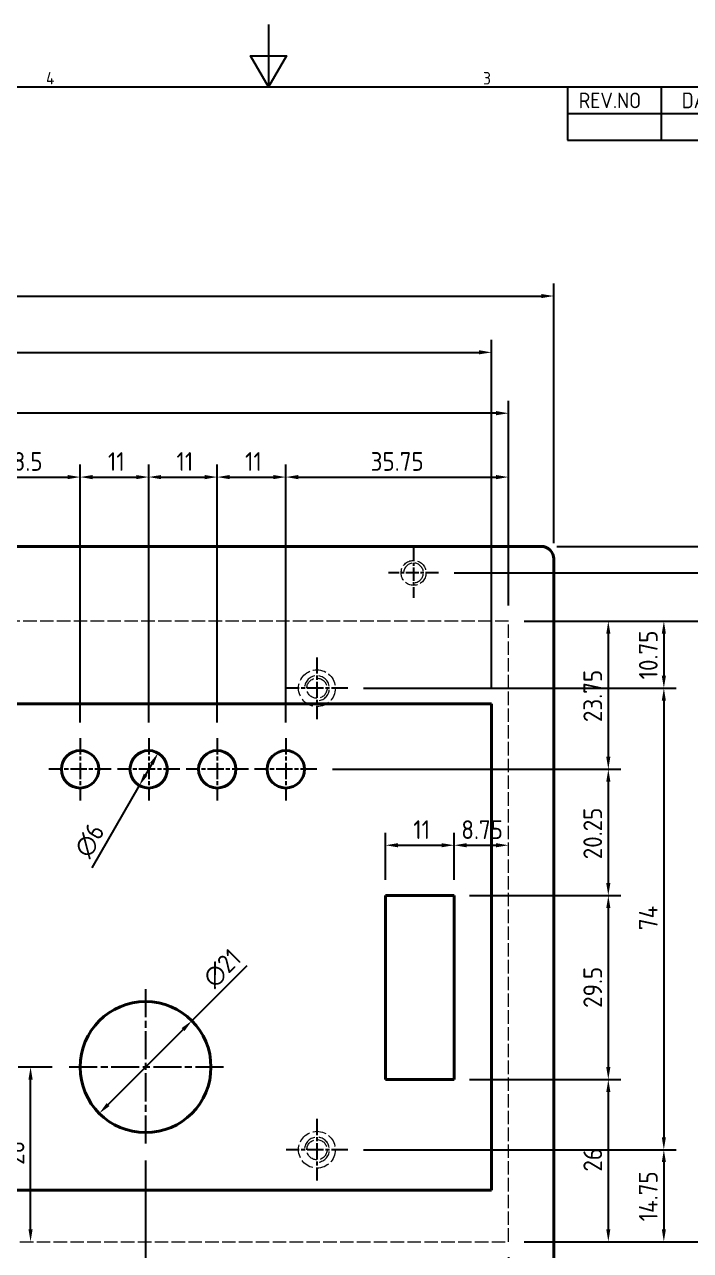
# Model space of a CAD drawing. Header units: millimetres. Extents: x 0 to 420, y 0 to 297.
# Drawn here: x 170.9 to 277.7, y 100.4 to 297 of the extents above; entities that cross this region are included whole.
import ezdxf

# ---------------------------------------------------------------- set-up
doc = ezdxf.new("R2010")
doc.units = ezdxf.units.MM
doc.linetypes.add('CHAIN', pattern=[0.3543, 0.2362, -0.0295, 0.0591, -0.0295])
doc.linetypes.add('DASHED', pattern=[0.2067, 0.1654, -0.0413])
doc.layers.get('0').update_dxf_attribs({"color": 3, "lineweight": 25})
for name, color, linetype, lineweight in [('가려진 것(ISO)', 2, 'DASHED', 18), ('가시적인 것(ISO)', 3, 'Continuous', 40), ('경계(ISO)', 7, 'Continuous', 25), ('기호(ISO)', 5, 'Continuous', 25), ('중심 표식(ISO)', 1, 'Continuous', 25), ('치수(ISO)', 2, 'Continuous', 25)]:
    doc.layers.add(name, color=color, linetype=linetype, lineweight=lineweight)
doc.styles.add('ISO Proportiona M2B', font='isocp.shx')
doc.styles.add('문자 텍스트_PSTEK_POSCO', font='isocp.shx')
doc.styles.add('치수 텍스트_PSTEK_POSCO', font='isocp.shx')
doc.dimstyles.new('치수_PSTEK_POSCO', dxfattribs={"dimtxt": 3, "dimasz": 2, "dimexe": 2, "dimexo": 2.5, "dimgap": 1, "dimtad": 1, "dimrnd": 1e-08, "dimdsep": 46, "dimtxsty": '치수 텍스트_PSTEK_POSCO', "dimcen": 0.09, "dimdle": 10, "dimclrd": 7, "dimclre": 7, "dimclrt": 2, "dimadec": 1, "dimazin": 2, "dimtfac": 1, "dimtmove": 0, "dimatfit": 3, "dimfxl": 0, "dimtolj": 1, "dimlwd": -1, "dimlwe": -1, "dimarcsym": 0})

# ---------------------------------------------------------------- blocks, each defined once
blk = doc.blocks.new('경계 Default Border')
at = {"layer": '경계(ISO)', "flags": 128}
for points in [[(210, 297), (210, 287), (207.11, 292), (212.89, 292), (210, 287)], [(10, 10), (10, 287), (410, 287), (410, 10), (10, 10)]]:
    blk.add_lwpolyline(points, dxfattribs=at)
at = {"layer": '경계(ISO)', "color": 2, "char_height": 2, "attachment_point": 7, "style": '문자 텍스트_PSTEK_POSCO'}
for s, insert in [('4', (174.32, 287.4)), ('3', (244.45, 287.38))]:
    blk.add_mtext(s, dxfattribs=dict(at, insert=insert))
blk = doc.blocks.new('리비전 내역')
at = {"layer": '기호(ISO)'}
for p, q in [((258, 287), (410, 287)), ((258, 287), (258, 282.72)), ((273, 287), (273, 282.72)), ((288, 287), (288, 282.72)), ((365, 287), (365, 282.72)), ((380, 287), (380, 282.72)), ((395, 287), (395, 282.72)), ((410, 287), (410, 282.72)), ((258, 282.72), (410, 282.72)), ((258, 282.72), (258, 278.44)), ((273, 282.72), (273, 278.44)), ((288, 282.72), (288, 278.44)), ((365, 282.72), (365, 278.44)), ((380, 282.72), (380, 278.44)), ((395, 282.72), (395, 278.44)), ((410, 282.72), (410, 278.44)), ((258, 278.44), (410, 278.44))]:
    blk.add_line(p, q, dxfattribs=at)
at = {"layer": '기호(ISO)', "color": 2, "char_height": 2.5, "attachment_point": 7, "style": 'ISO Proportiona M2B'}
for s, insert in [('REV.NO', (259.79, 283.58)), ('DATE', (276.31, 283.58)), ('DESCRIPTION OF REVISION', (305.51, 283.58)), ('DRA.BY', (366.48, 283.58)), ('CH.BY', (382.86, 283.58)), ('APP.BY', (396.48, 283.58))]:
    blk.add_mtext(s, dxfattribs=dict(at, insert=insert))
blk = doc.blocks.new('*D24')
at = {"layer": 'Defpoints', "color": 0, "transparency": 16777216}
for p in [(179.79, 224.43), (161.29, 181.57), (179.79, 182.57)]:
    blk.add_point(p, dxfattribs=at)
at = {"layer": '치수(ISO)', "color": 7, "transparency": 16777216}
for p, q in [((161.29, 184.07), (161.29, 226.43)), ((179.79, 185.07), (179.79, 226.43)), ((163.29, 224.43), (177.79, 224.43))]:
    blk.add_line(p, q, dxfattribs=at)
for points in [[(163.29, 224.76), (163.29, 224.09), (161.29, 224.43)], [(177.79, 224.76), (177.79, 224.09), (179.79, 224.43)]]:
    blk.add_solid(points, dxfattribs=at)
at = {"layer": '치수(ISO)', "color": 2, "transparency": 16777216, "insert": (167.62, 226.93), "char_height": 3, "attachment_point": 4, "style": '치수 텍스트_PSTEK_POSCO'}
blk.add_mtext('\\A1;18.5', dxfattribs=at)
blk = doc.blocks.new('*D25')
at = {"layer": 'Defpoints', "color": 0, "transparency": 16777216}
for p in [(190.79, 224.43), (179.79, 182.57), (190.79, 182.57)]:
    blk.add_point(p, dxfattribs=at)
at = {"layer": '치수(ISO)', "color": 7, "transparency": 16777216}
for p, q in [((179.79, 185.07), (179.79, 226.43)), ((190.79, 185.07), (190.79, 226.43)), ((181.79, 224.43), (188.79, 224.43))]:
    blk.add_line(p, q, dxfattribs=at)
for points in [[(181.79, 224.76), (181.79, 224.09), (179.79, 224.43)], [(188.79, 224.76), (188.79, 224.09), (190.79, 224.43)]]:
    blk.add_solid(points, dxfattribs=at)
at = {"layer": '치수(ISO)', "color": 2, "transparency": 16777216, "insert": (184.25, 226.93), "char_height": 3, "attachment_point": 4, "style": '치수 텍스트_PSTEK_POSCO'}
blk.add_mtext('\\A1;11', dxfattribs=at)
blk = doc.blocks.new('*D26')
at = {"layer": 'Defpoints', "color": 0, "transparency": 16777216}
for p in [(201.79, 224.43), (190.79, 182.57), (201.79, 182.57)]:
    blk.add_point(p, dxfattribs=at)
at = {"layer": '치수(ISO)', "color": 7, "transparency": 16777216}
for p, q in [((190.79, 185.07), (190.79, 226.43)), ((201.79, 185.07), (201.79, 226.43)), ((192.79, 224.43), (199.79, 224.43))]:
    blk.add_line(p, q, dxfattribs=at)
for points in [[(192.79, 224.76), (192.79, 224.09), (190.79, 224.43)], [(199.79, 224.76), (199.79, 224.09), (201.79, 224.43)]]:
    blk.add_solid(points, dxfattribs=at)
at = {"layer": '치수(ISO)', "color": 2, "transparency": 16777216, "insert": (195.25, 226.93), "char_height": 3, "attachment_point": 4, "style": '치수 텍스트_PSTEK_POSCO'}
blk.add_mtext('\\A1;11', dxfattribs=at)
blk = doc.blocks.new('*D27')
at = {"layer": 'Defpoints', "color": 0, "transparency": 16777216}
for p in [(212.79, 224.43), (201.79, 182.57), (212.79, 182.57)]:
    blk.add_point(p, dxfattribs=at)
at = {"layer": '치수(ISO)', "color": 7, "transparency": 16777216}
for p, q in [((201.79, 185.07), (201.79, 226.43)), ((212.79, 185.07), (212.79, 226.43)), ((203.79, 224.43), (210.79, 224.43))]:
    blk.add_line(p, q, dxfattribs=at)
for points in [[(203.79, 224.76), (203.79, 224.09), (201.79, 224.43)], [(210.79, 224.76), (210.79, 224.09), (212.79, 224.43)]]:
    blk.add_solid(points, dxfattribs=at)
at = {"layer": '치수(ISO)', "color": 2, "transparency": 16777216, "insert": (206.25, 226.93), "char_height": 3, "attachment_point": 4, "style": '치수 텍스트_PSTEK_POSCO'}
blk.add_mtext('\\A1;11', dxfattribs=at)
blk = doc.blocks.new('*D28')
at = {"layer": 'Defpoints', "color": 0, "transparency": 16777216}
for p in [(248.54, 224.43), (248.54, 201.32), (212.79, 182.57)]:
    blk.add_point(p, dxfattribs=at)
at = {"layer": '치수(ISO)', "color": 7, "transparency": 16777216}
for p, q in [((212.79, 185.07), (212.79, 226.43)), ((248.54, 203.82), (248.54, 226.43)), ((214.79, 224.43), (246.54, 224.43))]:
    blk.add_line(p, q, dxfattribs=at)
for points in [[(214.79, 224.76), (214.79, 224.09), (212.79, 224.43)], [(246.54, 224.76), (246.54, 224.09), (248.54, 224.43)]]:
    blk.add_solid(points, dxfattribs=at)
at = {"layer": '치수(ISO)', "color": 2, "transparency": 16777216, "insert": (226.41, 226.93), "char_height": 3, "attachment_point": 4, "style": '치수 텍스트_PSTEK_POSCO'}
blk.add_mtext('\\A1;35.75', dxfattribs=at)
blk = doc.blocks.new('*D33')
at = {"layer": 'Defpoints', "color": 0, "transparency": 16777216}
for p in [(248.54, 201.32), (217.79, 177.57), (264.54, 177.57)]:
    blk.add_point(p, dxfattribs=at)
at = {"layer": '치수(ISO)', "color": 7, "transparency": 16777216}
for p, q in [((251.04, 201.32), (266.54, 201.32)), ((264.54, 199.32), (264.54, 179.57)), ((220.29, 177.57), (266.54, 177.57))]:
    blk.add_line(p, q, dxfattribs=at)
for points in [[(264.21, 199.32), (264.87, 199.32), (264.54, 201.32)], [(264.21, 179.57), (264.87, 179.57), (264.54, 177.57)]]:
    blk.add_solid(points, dxfattribs=at)
at = {"layer": '치수(ISO)', "color": 2, "transparency": 16777216, "insert": (262.04, 185.14), "char_height": 3, "attachment_point": 4, "rotation": 90, "style": '치수 텍스트_PSTEK_POSCO'}
blk.add_mtext('\\A1;23.75', dxfattribs=at)
blk = doc.blocks.new('*D34')
at = {"layer": 'Defpoints', "color": 0, "transparency": 16777216}
for p in [(217.79, 177.57), (239.79, 157.32), (264.54, 157.32)]:
    blk.add_point(p, dxfattribs=at)
at = {"layer": '치수(ISO)', "color": 7, "transparency": 16777216}
for p, q in [((220.29, 177.57), (266.54, 177.57)), ((264.54, 175.57), (264.54, 159.32)), ((242.29, 157.32), (266.54, 157.32))]:
    blk.add_line(p, q, dxfattribs=at)
for points in [[(264.21, 175.57), (264.87, 175.57), (264.54, 177.57)], [(264.21, 159.32), (264.87, 159.32), (264.54, 157.32)]]:
    blk.add_solid(points, dxfattribs=at)
at = {"layer": '치수(ISO)', "color": 2, "transparency": 16777216, "insert": (262.04, 163.14), "char_height": 3, "attachment_point": 4, "rotation": 90, "style": '치수 텍스트_PSTEK_POSCO'}
blk.add_mtext('\\A1;20.25', dxfattribs=at)
blk = doc.blocks.new('*D35')
at = {"layer": 'Defpoints', "color": 0, "transparency": 16777216}
for p in [(239.79, 157.32), (239.79, 127.82), (264.54, 127.82)]:
    blk.add_point(p, dxfattribs=at)
at = {"layer": '치수(ISO)', "color": 7, "transparency": 16777216}
for p, q in [((242.29, 157.32), (266.54, 157.32)), ((264.54, 155.32), (264.54, 129.82)), ((242.29, 127.82), (266.54, 127.82))]:
    blk.add_line(p, q, dxfattribs=at)
for points in [[(264.21, 155.32), (264.87, 155.32), (264.54, 157.32)], [(264.21, 129.82), (264.87, 129.82), (264.54, 127.82)]]:
    blk.add_solid(points, dxfattribs=at)
at = {"layer": '치수(ISO)', "color": 2, "transparency": 16777216, "insert": (262.04, 139.31), "char_height": 3, "attachment_point": 4, "rotation": 90, "style": '치수 텍스트_PSTEK_POSCO'}
blk.add_mtext('\\A1;29.5', dxfattribs=at)
blk = doc.blocks.new('*D36')
at = {"layer": 'Defpoints', "color": 0, "transparency": 16777216}
for p in [(239.79, 127.82), (248.54, 101.82), (264.54, 101.82)]:
    blk.add_point(p, dxfattribs=at)
at = {"layer": '치수(ISO)', "color": 7, "transparency": 16777216}
for p, q in [((242.29, 127.82), (266.54, 127.82)), ((264.54, 125.82), (264.54, 103.82)), ((251.04, 101.82), (266.54, 101.82))]:
    blk.add_line(p, q, dxfattribs=at)
for points in [[(264.21, 125.82), (264.87, 125.82), (264.54, 127.82)], [(264.21, 103.82), (264.87, 103.82), (264.54, 101.82)]]:
    blk.add_solid(points, dxfattribs=at)
at = {"layer": '치수(ISO)', "color": 2, "transparency": 16777216, "insert": (262.04, 113.05), "char_height": 3, "attachment_point": 4, "rotation": 90, "style": '치수 텍스트_PSTEK_POSCO'}
blk.add_mtext('\\A1;26', dxfattribs=at)
blk = doc.blocks.new('*D37')
at = {"layer": 'Defpoints', "color": 0, "transparency": 16777216}
for p in [(171.84, 129.82), (177.79, 129.82), (171.84, 101.82)]:
    blk.add_point(p, dxfattribs=at)
at = {"layer": '치수(ISO)', "color": 7, "transparency": 16777216}
for p, q in [((175.29, 129.82), (169.84, 129.82)), ((171.84, 103.82), (171.84, 127.82))]:
    blk.add_line(p, q, dxfattribs=at)
for points in [[(171.5, 127.82), (172.17, 127.82), (171.84, 129.82)], [(171.5, 103.82), (172.17, 103.82), (171.84, 101.82)]]:
    blk.add_solid(points, dxfattribs=at)
at = {"layer": '치수(ISO)', "color": 2, "transparency": 16777216, "insert": (169.34, 114.13), "char_height": 3, "attachment_point": 4, "rotation": 90, "style": '치수 텍스트_PSTEK_POSCO'}
blk.add_mtext('\\A1;28', dxfattribs=at)
blk = doc.blocks.new('*D38')
at = {"layer": 'Defpoints', "color": 0, "transparency": 16777216}
for p in [(190.29, 117.32), (248.54, 101.82), (248.54, 79.76)]:
    blk.add_point(p, dxfattribs=at)
at = {"layer": '치수(ISO)', "color": 7, "transparency": 16777216}
for p, q in [((190.29, 114.82), (190.29, 77.76)), ((248.54, 99.32), (248.54, 77.76)), ((192.29, 79.76), (246.54, 79.76))]:
    blk.add_line(p, q, dxfattribs=at)
for points in [[(192.29, 80.1), (192.29, 79.43), (190.29, 79.76)], [(246.54, 80.1), (246.54, 79.43), (248.54, 79.76)]]:
    blk.add_solid(points, dxfattribs=at)
at = {"layer": '치수(ISO)', "color": 2, "transparency": 16777216, "insert": (215.15, 82.26), "char_height": 3, "attachment_point": 4, "style": '치수 텍스트_PSTEK_POSCO'}
blk.add_mtext('\\A1;58.25', dxfattribs=at)
blk = doc.blocks.new('*D39')
at = {"layer": 'Defpoints', "color": 0, "transparency": 16777216}
for p in [(197.71, 137.24), (182.87, 122.39)]:
    blk.add_point(p, dxfattribs=at)
at = {"layer": '치수(ISO)', "color": 7, "transparency": 16777216}
for p, q in [((197.71, 137.24), (206.59, 146.12)), ((184.28, 123.8), (196.3, 135.83))]:
    blk.add_line(p, q, dxfattribs=at)
for points in [[(196.06, 136.06), (196.54, 135.59), (197.71, 137.24)], [(184.04, 124.04), (184.52, 123.57), (182.87, 122.39)]]:
    blk.add_solid(points, dxfattribs=at)
at = {"layer": '치수(ISO)', "color": 2, "transparency": 16777216, "insert": (200.3, 143.36), "char_height": 3, "attachment_point": 4, "rotation": 45, "style": '치수 텍스트_PSTEK_POSCO'}
blk.add_mtext('\\A1;∅21', dxfattribs=at)
blk = doc.blocks.new('*D40')
at = {"layer": 'Defpoints', "color": 0, "transparency": 16777216}
for p in [(248.54, 165.39), (239.79, 157.32), (248.54, 151.57)]:
    blk.add_point(p, dxfattribs=at)
at = {"layer": '치수(ISO)', "color": 7, "transparency": 16777216}
for p, q in [((239.79, 159.82), (239.79, 167.39)), ((241.79, 165.39), (246.54, 165.39))]:
    blk.add_line(p, q, dxfattribs=at)
for points in [[(241.79, 165.72), (241.79, 165.06), (239.79, 165.39)], [(246.54, 165.72), (246.54, 165.06), (248.54, 165.39)]]:
    blk.add_solid(points, dxfattribs=at)
at = {"layer": '치수(ISO)', "color": 2, "transparency": 16777216, "insert": (240.95, 167.89), "char_height": 3, "attachment_point": 4, "style": '치수 텍스트_PSTEK_POSCO'}
blk.add_mtext('\\A1;8.75', dxfattribs=at)
blk = doc.blocks.new('*D41')
at = {"layer": 'Defpoints', "color": 0, "transparency": 16777216}
for p in [(239.79, 165.39), (228.79, 157.32), (239.79, 157.32)]:
    blk.add_point(p, dxfattribs=at)
at = {"layer": '치수(ISO)', "color": 7, "transparency": 16777216}
for p, q in [((228.79, 159.82), (228.79, 167.39)), ((239.79, 159.82), (239.79, 167.39)), ((230.79, 165.39), (237.79, 165.39))]:
    blk.add_line(p, q, dxfattribs=at)
for points in [[(230.79, 165.72), (230.79, 165.06), (228.79, 165.39)], [(237.79, 165.72), (237.79, 165.06), (239.79, 165.39)]]:
    blk.add_solid(points, dxfattribs=at)
at = {"layer": '치수(ISO)', "color": 2, "transparency": 16777216, "insert": (233.24, 167.89), "char_height": 3, "attachment_point": 4, "style": '치수 텍스트_PSTEK_POSCO'}
blk.add_mtext('\\A1;11', dxfattribs=at)
blk = doc.blocks.new('*D48')
at = {"layer": 'Defpoints', "color": 0, "transparency": 16777216}
for p in [(248.54, 201.32), (283.86, 201.32), (248.54, 101.82)]:
    blk.add_point(p, dxfattribs=at)
at = {"layer": '치수(ISO)', "color": 7, "transparency": 16777216}
for p, q in [((251.04, 201.32), (285.86, 201.32)), ((283.86, 103.82), (283.86, 199.32)), ((251.04, 101.82), (285.86, 101.82))]:
    blk.add_line(p, q, dxfattribs=at)
for points in [[(283.52, 199.32), (284.19, 199.32), (283.86, 201.32)], [(283.52, 103.82), (284.19, 103.82), (283.86, 101.82)]]:
    blk.add_solid(points, dxfattribs=at)
at = {"layer": '치수(ISO)', "color": 2, "transparency": 16777216, "insert": (281.36, 148.29), "char_height": 3, "attachment_point": 4, "rotation": 90, "style": '치수 텍스트_PSTEK_POSCO'}
blk.add_mtext('\\A1;99.5', dxfattribs=at)
blk = doc.blocks.new('*D49')
at = {"layer": 'Defpoints', "color": 0, "transparency": 16777216}
for p in [(43.04, 234.67), (43.04, 201.32), (248.54, 201.32)]:
    blk.add_point(p, dxfattribs=at)
at = {"layer": '치수(ISO)', "color": 7, "transparency": 16777216}
for p, q in [((43.04, 203.82), (43.04, 236.67)), ((248.54, 203.82), (248.54, 236.67)), ((246.54, 234.67), (45.04, 234.67))]:
    blk.add_line(p, q, dxfattribs=at)
for points in [[(45.04, 235.01), (45.04, 234.34), (43.04, 234.67)], [(246.54, 235.01), (246.54, 234.34), (248.54, 234.67)]]:
    blk.add_solid(points, dxfattribs=at)
at = {"layer": '치수(ISO)', "color": 2, "transparency": 16777216, "insert": (141.49, 237.17), "char_height": 3, "attachment_point": 4, "style": '치수 텍스트_PSTEK_POSCO'}
blk.add_mtext('\\A1;205.5', dxfattribs=at)
blk = doc.blocks.new('*D53')
at = {"layer": 'Defpoints', "color": 0, "transparency": 16777216}
for p in [(245.79, 244.43), (45.79, 188.07), (245.79, 188.07)]:
    blk.add_point(p, dxfattribs=at)
at = {"layer": '치수(ISO)', "color": 7, "transparency": 16777216}
for p, q in [((45.79, 190.57), (45.79, 246.43)), ((245.79, 190.57), (245.79, 246.43)), ((47.79, 244.43), (243.79, 244.43))]:
    blk.add_line(p, q, dxfattribs=at)
for points in [[(47.79, 244.77), (47.79, 244.1), (45.79, 244.43)], [(243.79, 244.77), (243.79, 244.1), (245.79, 244.43)]]:
    blk.add_solid(points, dxfattribs=at)
at = {"layer": '치수(ISO)', "color": 2, "transparency": 16777216, "insert": (143.05, 246.93), "char_height": 3, "attachment_point": 4, "style": '치수 텍스트_PSTEK_POSCO'}
blk.add_mtext('\\A1;200', dxfattribs=at)
blk = doc.blocks.new('*D54')
at = {"layer": 'Defpoints', "color": 0, "transparency": 16777216}
for p in [(255.79, 253.46), (35.79, 211.32), (255.79, 211.32)]:
    blk.add_point(p, dxfattribs=at)
at = {"layer": '치수(ISO)', "color": 7, "transparency": 16777216}
for p, q in [((35.79, 213.82), (35.79, 255.46)), ((255.79, 213.82), (255.79, 255.46)), ((37.79, 253.46), (253.79, 253.46))]:
    blk.add_line(p, q, dxfattribs=at)
for points in [[(37.79, 253.79), (37.79, 253.13), (35.79, 253.46)], [(253.79, 253.79), (253.79, 253.13), (255.79, 253.46)]]:
    blk.add_solid(points, dxfattribs=at)
at = {"layer": '치수(ISO)', "color": 2, "transparency": 16777216, "insert": (143.05, 255.96), "char_height": 3, "attachment_point": 4, "style": '치수 텍스트_PSTEK_POSCO'}
blk.add_mtext('\\A1;220', dxfattribs=at)
blk = doc.blocks.new('*D55')
at = {"layer": 'Defpoints', "color": 0, "transparency": 16777216}
for p in [(192.29, 180.16), (189.29, 174.97)]:
    blk.add_point(p, dxfattribs=at)
at = {"layer": '치수(ISO)', "color": 7, "transparency": 16777216}
for p, q in [((191.29, 178.43), (190.29, 176.7)), ((189.29, 174.97), (181.67, 161.77))]:
    blk.add_line(p, q, dxfattribs=at)
for points in [[(191, 178.6), (191.58, 178.26), (192.29, 180.16)], [(190, 176.87), (190.58, 176.53), (189.29, 174.97)]]:
    blk.add_solid(points, dxfattribs=at)
at = {"layer": '치수(ISO)', "color": 2, "transparency": 16777216, "insert": (180.01, 163.89), "char_height": 3, "attachment_point": 4, "rotation": 60, "style": '치수 텍스트_PSTEK_POSCO'}
blk.add_mtext('\\A1;∅6', dxfattribs=at)
blk = doc.blocks.new('*D56')
at = {"layer": 'Defpoints', "color": 0, "transparency": 16777216}
for p in [(248.54, 201.32), (222.74, 190.57), (273.45, 190.57)]:
    blk.add_point(p, dxfattribs=at)
at = {"layer": '치수(ISO)', "color": 7, "transparency": 16777216}
for p, q in [((251.04, 201.32), (275.45, 201.32)), ((273.45, 199.32), (273.45, 192.57)), ((225.24, 190.57), (275.45, 190.57))]:
    blk.add_line(p, q, dxfattribs=at)
for points in [[(273.12, 199.32), (273.78, 199.32), (273.45, 201.32)], [(273.12, 192.57), (273.78, 192.57), (273.45, 190.57)]]:
    blk.add_solid(points, dxfattribs=at)
at = {"layer": '치수(ISO)', "color": 2, "transparency": 16777216, "insert": (270.95, 191.98), "char_height": 3, "attachment_point": 4, "rotation": 90, "style": '치수 텍스트_PSTEK_POSCO'}
blk.add_mtext('\\A1;10.75', dxfattribs=at)
blk = doc.blocks.new('*D57')
at = {"layer": 'Defpoints', "color": 0, "transparency": 16777216}
for p in [(222.74, 190.57), (222.74, 116.57), (273.45, 116.57)]:
    blk.add_point(p, dxfattribs=at)
at = {"layer": '치수(ISO)', "color": 7, "transparency": 16777216}
for p, q in [((225.24, 190.57), (275.45, 190.57)), ((273.45, 188.57), (273.45, 118.57)), ((225.24, 116.57), (275.45, 116.57))]:
    blk.add_line(p, q, dxfattribs=at)
for points in [[(273.12, 188.57), (273.78, 188.57), (273.45, 190.57)], [(273.12, 118.57), (273.78, 118.57), (273.45, 116.57)]]:
    blk.add_solid(points, dxfattribs=at)
at = {"layer": '치수(ISO)', "color": 2, "transparency": 16777216, "insert": (270.95, 151.77), "char_height": 3, "attachment_point": 4, "rotation": 90, "style": '치수 텍스트_PSTEK_POSCO'}
blk.add_mtext('\\A1;74', dxfattribs=at)
blk = doc.blocks.new('*D58')
at = {"layer": 'Defpoints', "color": 0, "transparency": 16777216}
for p in [(222.74, 116.57), (248.54, 101.82), (273.45, 101.82)]:
    blk.add_point(p, dxfattribs=at)
at = {"layer": '치수(ISO)', "color": 7, "transparency": 16777216}
for p, q in [((225.24, 116.57), (275.45, 116.57)), ((273.45, 114.57), (273.45, 103.82)), ((251.04, 101.82), (275.45, 101.82))]:
    blk.add_line(p, q, dxfattribs=at)
for points in [[(273.12, 114.57), (273.78, 114.57), (273.45, 116.57)], [(273.12, 103.82), (273.78, 103.82), (273.45, 101.82)]]:
    blk.add_solid(points, dxfattribs=at)
at = {"layer": '치수(ISO)', "color": 2, "transparency": 16777216, "insert": (270.95, 105.08), "char_height": 3, "attachment_point": 4, "rotation": 90, "style": '치수 텍스트_PSTEK_POSCO'}
blk.add_mtext('\\A1;14.75', dxfattribs=at)
blk = doc.blocks.new('*D59')
at = {"layer": 'Defpoints', "color": 0, "transparency": 16777216}
for p in [(237.29, 209.07), (236.87, 94.07), (291.81, 94.07)]:
    blk.add_point(p, dxfattribs=at)
at = {"layer": '치수(ISO)', "color": 7, "transparency": 16777216}
for p, q in [((239.79, 209.07), (293.81, 209.07)), ((291.81, 207.07), (291.81, 96.07)), ((239.37, 94.07), (293.81, 94.07))]:
    blk.add_line(p, q, dxfattribs=at)
for points in [[(291.48, 207.07), (292.15, 207.07), (291.81, 209.07)], [(291.48, 96.07), (292.15, 96.07), (291.81, 94.07)]]:
    blk.add_solid(points, dxfattribs=at)
at = {"layer": '치수(ISO)', "color": 2, "transparency": 16777216, "insert": (289.31, 149.4), "char_height": 3, "attachment_point": 4, "rotation": 90, "style": '치수 텍스트_PSTEK_POSCO'}
blk.add_mtext('\\A1;115', dxfattribs=at)
blk = doc.blocks.new('*D60')
at = {"layer": 'Defpoints', "color": 0, "transparency": 16777216}
for p in [(253.79, 213.32), (291.81, 213.32), (237.29, 209.07)]:
    blk.add_point(p, dxfattribs=at)
at = {"layer": '치수(ISO)', "color": 7, "transparency": 16777216}
for p, q in [((291.81, 215.32), (291.81, 229.41)), ((256.29, 213.32), (293.81, 213.32)), ((291.81, 209.07), (291.81, 213.32)), ((239.79, 209.07), (293.81, 209.07)), ((291.81, 207.07), (291.81, 205.07))]:
    blk.add_line(p, q, dxfattribs=at)
for points in [[(291.48, 215.32), (292.15, 215.32), (291.81, 213.32)], [(291.48, 207.07), (292.15, 207.07), (291.81, 209.07)]]:
    blk.add_solid(points, dxfattribs=at)
at = {"layer": '치수(ISO)', "color": 2, "transparency": 16777216, "insert": (289.31, 221.69), "char_height": 3, "attachment_point": 4, "rotation": 90, "style": '치수 텍스트_PSTEK_POSCO'}
blk.add_mtext('\\A1;4.25', dxfattribs=at)

msp = doc.modelspace()

# ---------------------------------------------------------------- linework, layer by layer
at = {"layer": '가려진 것(ISO)', "ltscale": 13.081507}
for p, q in [((248.5401, 201.3151), (43.0401, 201.3151)), ((43.0401, 101.8151), (248.5401, 101.8151))]:
    msp.add_line(p, q, dxfattribs=at)
at = {"layer": '가려진 것(ISO)', "ltscale": 13.010107}
msp.add_line((248.5401, 101.8151), (248.5401, 201.3151), dxfattribs=at)
at = {"layer": '가려진 것(ISO)', "ltscale": 12.159042}
msp.add_circle((233.2901, 209.0651), 2, dxfattribs=at)
at = {"layer": '가려진 것(ISO)', "ltscale": 12.81042}
for centre in [(217.7901, 190.5651), (217.7901, 116.5651)]:
    msp.add_circle(centre, 2.95, dxfattribs=at)
at = {"layer": '가려진 것(ISO)', "ltscale": 12.31863}
for centre in [(217.7901, 190.5651), (217.7901, 116.5651)]:
    msp.add_circle(centre, 1.621, dxfattribs=at)
at = {"layer": '가려진 것(ISO)', "ltscale": 12.022253}
msp.add_arc((233.2901, 209.0651), 1.582, 280, 190, dxfattribs=at)
at = {"layer": '가려진 것(ISO)', "ltscale": 15.198803}
for centre in [(217.7901, 190.5651), (217.7901, 116.5651)]:
    msp.add_arc(centre, 2, 280, 190, dxfattribs=at)
at = {"layer": '가시적인 것(ISO)'}
for p, q in [((253.7901, 213.3151), (37.7901, 213.3151)), ((255.7901, 91.8151), (255.7901, 211.3151)), ((45.7901, 188.0651), (245.7901, 188.0651)), ((245.7901, 188.0651), (245.7901, 110.0651)), ((228.7901, 157.3151), (239.7901, 157.3151)), ((228.7901, 127.8151), (228.7901, 157.3151)), ((239.7901, 157.3151), (239.7901, 127.8151)), ((239.7901, 127.8151), (228.7901, 127.8151)), ((245.7901, 110.0651), (45.7901, 110.0651))]:
    msp.add_line(p, q, dxfattribs=at)
for centre, radius in [((179.7901, 177.5651), 3), ((190.7901, 177.5651), 3), ((201.7901, 177.5651), 3), ((212.7901, 177.5651), 3), ((190.2901, 129.8151), 10.5)]:
    msp.add_circle(centre, radius, dxfattribs=at)
msp.add_arc((253.7901, 211.3151), 2, 0, 90, dxfattribs=at)
at = {"layer": '중심 표식(ISO)', "linetype": 'CHAIN', "ltscale": 8.88956}
for p, q in [((233.2901, 213.0651), (233.2901, 205.0651)), ((237.2901, 209.0651), (229.2901, 209.0651))]:
    msp.add_line(p, q, dxfattribs=at)
at = {"layer": '중심 표식(ISO)', "linetype": 'CHAIN', "ltscale": 11.000854}
for p, q in [((217.7901, 195.5151), (217.7901, 185.6151)), ((222.7401, 190.5651), (212.8401, 190.5651)), ((217.7901, 121.5151), (217.7901, 111.6151)), ((222.7401, 116.5651), (212.8401, 116.5651))]:
    msp.add_line(p, q, dxfattribs=at)
at = {"layer": '중심 표식(ISO)', "linetype": 'CHAIN', "ltscale": 11.111974}
for p, q in [((179.7901, 182.5651), (179.7901, 172.5651)), ((190.7901, 182.5651), (190.7901, 172.5651)), ((201.7901, 182.5651), (201.7901, 172.5651)), ((212.7901, 182.5651), (212.7901, 172.5651)), ((184.7901, 177.5651), (174.7901, 177.5651)), ((195.7901, 177.5651), (185.7901, 177.5651)), ((206.7901, 177.5651), (196.7901, 177.5651)), ((217.7901, 177.5651), (207.7901, 177.5651))]:
    msp.add_line(p, q, dxfattribs=at)
at = {"layer": '중심 표식(ISO)', "linetype": 'CHAIN', "ltscale": 19.051651}
for p, q in [((190.2901, 142.3151), (190.2901, 117.3151)), ((202.7901, 129.8151), (177.7901, 129.8151))]:
    msp.add_line(p, q, dxfattribs=at)

# ---------------------------------------------------------------- block references
msp.add_blockref('경계 Default Border', (0, 0))
at = {"layer": '기호(ISO)'}
msp.add_blockref('리비전 내역', (0, 0), dxfattribs=at)

# ---------------------------------------------------------------- dimensions: what is measured, and where the dimension line sits
at = {"layer": '치수(ISO)', "color": 7}
for base, p1, p2, angle, override, picture, middle in [((255.7901, 253.4586), (35.7901, 211.3151), (255.7901, 211.3151), 180, {"dimdec": 2, "dimtp": 0, "dimtm": 0, "dimtdec": 2, "dimtofl": 0, "dimatfit": 1}, '*D54', (145.7901, 253.4586)), ((245.7901, 244.4323), (45.7901, 188.0651), (245.7901, 188.0651), 180, {"dimdec": 2, "dimtp": 0, "dimtm": 0, "dimtdec": 2, "dimtofl": 0, "dimatfit": 1}, '*D53', (145.7901, 244.4323)), ((43.0401, 234.6741), (248.5401, 201.3151), (43.0401, 201.3151), 180, {"dimdec": 2, "dimtp": 0, "dimtm": 0, "dimtdec": 2, "dimtofl": 0, "dimatfit": 1}, '*D49', (145.7901, 234.6741)), ((179.7901, 224.428), (161.2901, 181.5651), (179.7901, 182.5651), 180, {"dimdec": 2, "dimtp": 0, "dimtm": 0, "dimtdec": 2, "dimtofl": 0, "dimatfit": 1}, '*D24', (170.5301, 224.428)), ((190.7901, 224.428), (179.7901, 182.5651), (190.7901, 182.5651), 180, {"dimdec": 2, "dimtp": 0, "dimtm": 0, "dimtdec": 2, "dimtofl": 0, "dimatfit": 1}, '*D25', (185.3001, 224.428)), ((201.7901, 224.428), (190.7901, 182.5651), (201.7901, 182.5651), 180, {"dimdec": 2, "dimtp": 0, "dimtm": 0, "dimtdec": 2, "dimtofl": 0, "dimatfit": 1}, '*D26', (196.3001, 224.428)), ((212.7901, 224.428), (201.7901, 182.5651), (212.7901, 182.5651), 180, {"dimdec": 2, "dimtp": 0, "dimtm": 0, "dimtdec": 2, "dimtofl": 0, "dimatfit": 1}, '*D27', (207.3001, 224.428)), ((248.5401, 224.428), (212.7901, 182.5651), (248.5401, 201.3151), 180, {"dimdec": 2, "dimtp": 0, "dimtm": 0, "dimtdec": 2, "dimtofl": 0, "dimatfit": 1}, '*D28', (230.6751, 224.428)), ((291.8131, 213.3151), (237.2901, 209.0651), (253.7901, 213.3151), 90, {"dimdec": 2, "dimtp": 0, "dimtm": 0, "dimtdec": 2, "dimtofl": 1, "dimatfit": 1}, '*D60', (291.8131, 225.0494)), ((291.8131, 94.0651), (237.2901, 209.0651), (236.8721, 94.0651), 90, {"dimdec": 2, "dimtp": 0, "dimtm": 0, "dimtdec": 2, "dimtofl": 0, "dimatfit": 1}, '*D59', (291.8131, 151.5651)), ((264.5397, 177.5651), (248.5401, 201.3151), (217.7901, 177.5651), 90, {"dimdec": 2, "dimtp": 0, "dimtm": 0, "dimtdec": 2, "dimtofl": 0, "dimatfit": 1}, '*D33', (264.5397, 189.4401)), ((273.4501, 190.5651), (248.5401, 201.3151), (222.7401, 190.5651), 90, {"dimdec": 2, "dimtp": 0, "dimtm": 0, "dimtdec": 2, "dimtofl": 0, "dimatfit": 1}, '*D56', (273.4501, 195.9401)), ((283.8571, 201.3151), (248.5401, 101.8151), (248.5401, 201.3151), 90, {"dimdec": 2, "dimtp": 0, "dimtm": 0, "dimtdec": 2, "dimtofl": 0, "dimatfit": 1}, '*D48', (283.8571, 151.5651)), ((273.4501, 116.5651), (222.7401, 190.5651), (222.7401, 116.5651), 90, {"dimdec": 2, "dimtp": 0, "dimtm": 0, "dimtdec": 2, "dimtofl": 0, "dimatfit": 1}, '*D57', (273.4501, 153.5651)), ((264.5397, 157.3151), (217.7901, 177.5651), (239.7901, 157.3151), 90, {"dimdec": 2, "dimtp": 0, "dimtm": 0, "dimtdec": 2, "dimtofl": 0, "dimatfit": 1}, '*D34', (264.5397, 167.4401)), ((239.7901, 165.3909), (228.7901, 157.3151), (239.7901, 157.3151), 180, {"dimdec": 2, "dimtp": 0, "dimtm": 0, "dimtdec": 2, "dimtofl": 0, "dimatfit": 1}, '*D41', (234.2901, 165.3909)), ((248.5401, 165.3909), (239.7901, 157.3151), (248.5401, 151.5651), 180, {"dimdec": 2, "dimse2": 1, "dimtp": 0, "dimtm": 0, "dimtdec": 2, "dimtofl": 0, "dimatfit": 1}, '*D40', (244.1651, 165.3909)), ((264.5397, 127.8151), (239.7901, 157.3151), (239.7901, 127.8151), 90, {"dimdec": 2, "dimtp": 0, "dimtm": 0, "dimtdec": 2, "dimtofl": 0, "dimatfit": 1}, '*D35', (264.5397, 142.5651)), ((171.8368, 129.8151), (171.8368, 101.8151), (177.7901, 129.8151), 270, {"dimdec": 2, "dimse1": 1, "dimtp": 0, "dimtm": 0, "dimtdec": 2, "dimtofl": 0, "dimatfit": 1}, '*D37', (171.8368, 115.8151)), ((264.5397, 101.8151), (239.7901, 127.8151), (248.5401, 101.8151), 90, {"dimdec": 2, "dimtp": 0, "dimtm": 0, "dimtdec": 2, "dimtofl": 0, "dimatfit": 1}, '*D36', (264.5397, 114.8151)), ((248.5401, 79.7627), (190.2901, 117.3151), (248.5401, 101.8151), 180, {"dimdec": 2, "dimtp": 0, "dimtm": 0, "dimtdec": 2, "dimtofl": 0, "dimatfit": 1}, '*D38', (219.4151, 79.7627)), ((273.4501, 101.8151), (222.7401, 116.5651), (248.5401, 101.8151), 90, {"dimdec": 2, "dimtp": 0, "dimtm": 0, "dimtdec": 2, "dimtofl": 0, "dimatfit": 1}, '*D58', (273.4501, 109.1901))]:
    dim = msp.add_linear_dim(base=base, p1=p1, p2=p2, angle=angle, dimstyle='치수_PSTEK_POSCO', override=override, dxfattribs=at)
    dim.commit()
    dim.dimension.update_dxf_attribs({"geometry": picture, "text_midpoint": middle, "dimtype": 160})
for p1, p2, picture, middle in [((192.2901, 180.1632), (189.2901, 174.967), '*D55', (183.1829, 164.389)), ((182.8655, 122.3905), (197.7147, 137.2397), '*D39', (203.9744, 143.4994))]:
    dim = msp.add_diameter_dim_2p(p1=p1, p2=p2, dimstyle='치수_PSTEK_POSCO', override={"dimdec": 2, "dimlfac": 1, "dimtp": 0, "dimtm": 0, "dimtdec": 2, "dimatfit": 2}, dxfattribs=at)
    dim.commit()
    dim.dimension.update_dxf_attribs({"geometry": picture, "text_midpoint": middle, "dimtype": 163})

doc.saveas('drawing.dxf')
